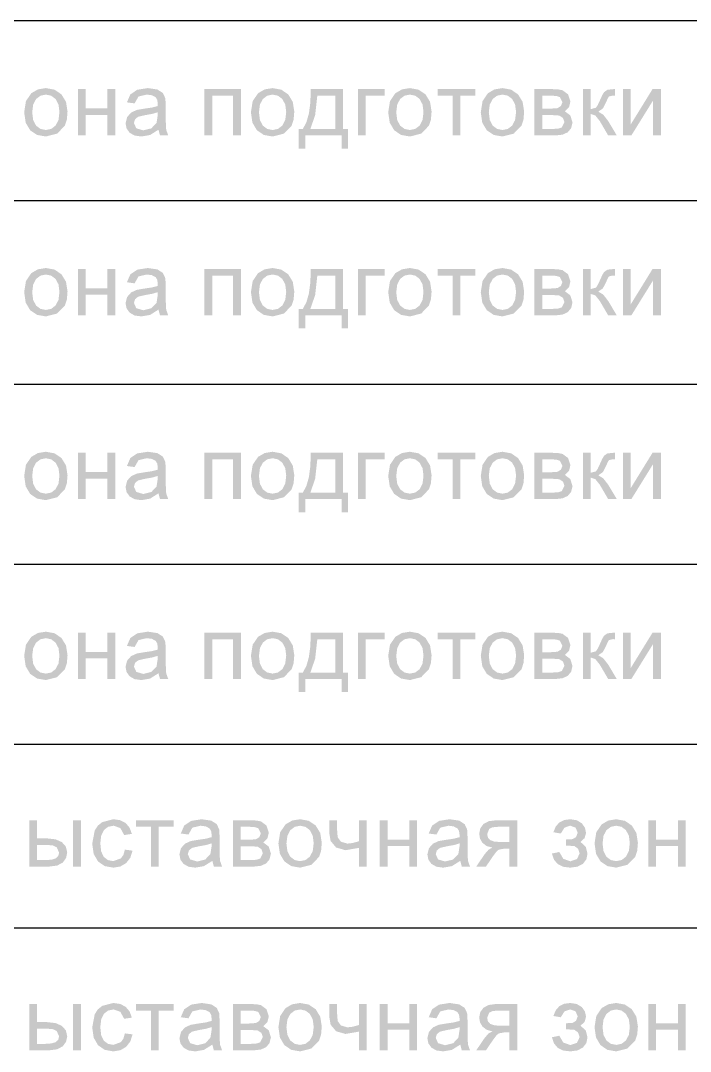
# Model space of a CAD drawing. Header units: millimetres. Extents: x 0 to 420, y 0 to 297.
# Drawn here: x 36.63 to 44.04, y 122.16 to 133.56 of the extents above; entities that cross this region are included whole.
import ezdxf

# ---------------------------------------------------------------- set-up
doc = ezdxf.new("R2010")
doc.units = ezdxf.units.MM
doc.layers.get('0').update_dxf_attribs({"linetype": 'CONTINUOUS'})

msp = doc.modelspace()

# ---------------------------------------------------------------- hatches: boundary and pattern name
at = {"true_color": 0x0000fb}
h = msp.add_hatch(color=0, dxfattribs=at)
h.paths.add_polyline_path([(36.668519, 132.547981), (36.688087, 132.67166), (36.747342, 132.758545), (36.820585, 132.800989), (36.908297, 132.815321), (37.004278, 132.797957), (37.080828, 132.745868), (37.131195, 132.66353), (37.148076, 132.555147), (37.140634, 132.466401), (37.11831, 132.399153), (37.032321, 132.31151), (36.908297, 132.280091), (36.811146, 132.297178), (36.734664, 132.348993), (36.685055, 132.432984)], flags=0)
h.paths.add_polyline_path([(36.757264, 132.547981), (36.768013, 132.461509), (36.800259, 132.400256), (36.848697, 132.363806), (36.908297, 132.351749), (36.967415, 132.363875), (37.015784, 132.400807), (37.04803, 132.46275), (37.058779, 132.550737), (37.04803, 132.633833), (37.015784, 132.694605), (36.967415, 132.731329), (36.908297, 132.743663), (36.848697, 132.731329), (36.800259, 132.694605), (36.768013, 132.633489)], flags=0)
for points in [[(37.262359, 132.803745), (37.349451, 132.803745), (37.349451, 132.590976), (37.58978, 132.590976), (37.58978, 132.803745), (37.676872, 132.803745), (37.676872, 132.291666), (37.58978, 132.291666), (37.58978, 132.518767), (37.349451, 132.518767), (37.349451, 132.291666), (37.262359, 132.291666)], [(38.661616, 132.803745), (39.065657, 132.803745), (39.065657, 132.291666), (38.979116, 132.291666), (38.979116, 132.732087), (38.748708, 132.732087), (38.748708, 132.291666), (38.661616, 132.291666)], [(40.358695, 132.803745), (40.653596, 132.803745), (40.653596, 132.732087), (40.445787, 132.732087), (40.445787, 132.291666), (40.358695, 132.291666)], [(41.241101, 132.803745), (41.657268, 132.803745), (41.657268, 132.732087), (41.492455, 132.732087), (41.492455, 132.291666), (41.406465, 132.291666), (41.406465, 132.732087), (41.241101, 132.732087)], [(42.847181, 132.803745), (42.934273, 132.803745), (42.934273, 132.582708), (42.992151, 132.598142), (43.012546, 132.629217), (43.041209, 132.691297), (43.063947, 132.741389), (43.08255, 132.771223), (43.11893, 132.797131), (43.186179, 132.803745), (43.203266, 132.803745), (43.203266, 132.732087), (43.179013, 132.732638), (43.135467, 132.722165), (43.122306, 132.701081), (43.104599, 132.659327), (43.068218, 132.589874), (43.017507, 132.554596), (43.073042, 132.521109), (43.12775, 132.450416), (43.222559, 132.291666), (43.127199, 132.291666), (43.034594, 132.450416), (42.984434, 132.513255), (42.934273, 132.528689), (42.934273, 132.291666), (42.847181, 132.291666)], [(43.289922, 132.803745), (43.377014, 132.803745), (43.377014, 132.413485), (43.617344, 132.803745), (43.71105, 132.803745), (43.71105, 132.291666), (43.62451, 132.291666), (43.62451, 132.679722), (43.383629, 132.291666), (43.289922, 132.291666)], [(37.262359, 130.814078), (37.349451, 130.814078), (37.349451, 130.601309), (37.58978, 130.601309), (37.58978, 130.814078), (37.676872, 130.814078), (37.676872, 130.301999), (37.58978, 130.301999), (37.58978, 130.5291), (37.349451, 130.5291), (37.349451, 130.301999), (37.262359, 130.301999)], [(38.661616, 130.814078), (39.065657, 130.814078), (39.065657, 130.301999), (38.979116, 130.301999), (38.979116, 130.74242), (38.748708, 130.74242), (38.748708, 130.301999), (38.661616, 130.301999)], [(40.358695, 130.814078), (40.653596, 130.814078), (40.653596, 130.74242), (40.445787, 130.74242), (40.445787, 130.301999), (40.358695, 130.301999)], [(41.241101, 130.814078), (41.657268, 130.814078), (41.657268, 130.74242), (41.492455, 130.74242), (41.492455, 130.301999), (41.406465, 130.301999), (41.406465, 130.74242), (41.241101, 130.74242)], [(42.847181, 130.814078), (42.934273, 130.814078), (42.934273, 130.593041), (42.992151, 130.608475), (43.012546, 130.63955), (43.041209, 130.701631), (43.063947, 130.751722), (43.08255, 130.781557), (43.11893, 130.807464), (43.186179, 130.814078), (43.203266, 130.814078), (43.203266, 130.74242), (43.179013, 130.742972), (43.135467, 130.732499), (43.122306, 130.711415), (43.104599, 130.66966), (43.068218, 130.600207), (43.017507, 130.564929), (43.073042, 130.531443), (43.12775, 130.460749), (43.222559, 130.301999), (43.127199, 130.301999), (43.034594, 130.460749), (42.984434, 130.523588), (42.934273, 130.539022), (42.934273, 130.301999), (42.847181, 130.301999)], [(43.289922, 130.814078), (43.377014, 130.814078), (43.377014, 130.423818), (43.617344, 130.814078), (43.71105, 130.814078), (43.71105, 130.301999), (43.62451, 130.301999), (43.62451, 130.690055), (43.383629, 130.301999), (43.289922, 130.301999)], [(37.262359, 128.782078), (37.349451, 128.782078), (37.349451, 128.569309), (37.58978, 128.569309), (37.58978, 128.782078), (37.676872, 128.782078), (37.676872, 128.269999), (37.58978, 128.269999), (37.58978, 128.4971), (37.349451, 128.4971), (37.349451, 128.269999), (37.262359, 128.269999)], [(38.661616, 128.782078), (39.065657, 128.782078), (39.065657, 128.269999), (38.979116, 128.269999), (38.979116, 128.71042), (38.748708, 128.71042), (38.748708, 128.269999), (38.661616, 128.269999)], [(40.358695, 128.782078), (40.653596, 128.782078), (40.653596, 128.71042), (40.445787, 128.71042), (40.445787, 128.269999), (40.358695, 128.269999)], [(41.241101, 128.782078), (41.657268, 128.782078), (41.657268, 128.71042), (41.492455, 128.71042), (41.492455, 128.269999), (41.406465, 128.269999), (41.406465, 128.71042), (41.241101, 128.71042)], [(42.847181, 128.782078), (42.934273, 128.782078), (42.934273, 128.561041), (42.992151, 128.576475), (43.012546, 128.60755), (43.041209, 128.669631), (43.063947, 128.719722), (43.08255, 128.749557), (43.11893, 128.775464), (43.186179, 128.782078), (43.203266, 128.782078), (43.203266, 128.71042), (43.179013, 128.710972), (43.135467, 128.700499), (43.122306, 128.679415), (43.104599, 128.63766), (43.068218, 128.568207), (43.017507, 128.532929), (43.073042, 128.499443), (43.12775, 128.428749), (43.222559, 128.269999), (43.127199, 128.269999), (43.034594, 128.428749), (42.984434, 128.491588), (42.934273, 128.507022), (42.934273, 128.269999), (42.847181, 128.269999)], [(43.289922, 128.782078), (43.377014, 128.782078), (43.377014, 128.391818), (43.617344, 128.782078), (43.71105, 128.782078), (43.71105, 128.269999), (43.62451, 128.269999), (43.62451, 128.658055), (43.383629, 128.269999), (43.289922, 128.269999)], [(37.262359, 126.792412), (37.349451, 126.792412), (37.349451, 126.579643), (37.58978, 126.579643), (37.58978, 126.792412), (37.676872, 126.792412), (37.676872, 126.280333), (37.58978, 126.280333), (37.58978, 126.507434), (37.349451, 126.507434), (37.349451, 126.280333), (37.262359, 126.280333)], [(38.661616, 126.792412), (39.065657, 126.792412), (39.065657, 126.280333), (38.979116, 126.280333), (38.979116, 126.720754), (38.748708, 126.720754), (38.748708, 126.280333), (38.661616, 126.280333)], [(40.358695, 126.792412), (40.653596, 126.792412), (40.653596, 126.720754), (40.445787, 126.720754), (40.445787, 126.280333), (40.358695, 126.280333)], [(41.241101, 126.792412), (41.657268, 126.792412), (41.657268, 126.720754), (41.492455, 126.720754), (41.492455, 126.280333), (41.406465, 126.280333), (41.406465, 126.720754), (41.241101, 126.720754)], [(42.847181, 126.792412), (42.934273, 126.792412), (42.934273, 126.571374), (42.992151, 126.586809), (43.012546, 126.617883), (43.041209, 126.679964), (43.063947, 126.730056), (43.08255, 126.75989), (43.11893, 126.785797), (43.186179, 126.792412), (43.203266, 126.792412), (43.203266, 126.720754), (43.179013, 126.721305), (43.135467, 126.710832), (43.122306, 126.689748), (43.104599, 126.647993), (43.068218, 126.57854), (43.017507, 126.543263), (43.073042, 126.509776), (43.12775, 126.439083), (43.222559, 126.280333), (43.127199, 126.280333), (43.034594, 126.439083), (42.984434, 126.501921), (42.934273, 126.517355), (42.934273, 126.280333), (42.847181, 126.280333)], [(43.289922, 126.792412), (43.377014, 126.792412), (43.377014, 126.402151), (43.617344, 126.792412), (43.71105, 126.792412), (43.71105, 126.280333), (43.62451, 126.280333), (43.62451, 126.668388), (43.383629, 126.280333), (43.289922, 126.280333)], [(37.782221, 124.393413), (37.867108, 124.382388), (37.842235, 124.303496), (37.79545, 124.244033), (37.731303, 124.206826), (37.654339, 124.194424), (37.559186, 124.211443), (37.485116, 124.262775), (37.437023, 124.346353), (37.421175, 124.46011), (37.448736, 124.605079), (37.483394, 124.659305), (37.532521, 124.698235), (37.654891, 124.729654), (37.730407, 124.718974), (37.791041, 124.68721), (37.834518, 124.636292), (37.859391, 124.567597), (37.774504, 124.554919), (37.732061, 124.632089), (37.658198, 124.658547), (37.598529, 124.646627), (37.551262, 124.611143), (37.520532, 124.55044), (37.510472, 124.462866), (37.520118, 124.373156), (37.549608, 124.312384), (37.595221, 124.277657), (37.653237, 124.266082), (37.738675, 124.29695), (37.766443, 124.336706)], [(37.905563, 124.718078), (38.32173, 124.718078), (38.32173, 124.646421), (38.156917, 124.646421), (38.156917, 124.206), (38.070928, 124.206), (38.070928, 124.646421), (37.905563, 124.646421)], [(40.041543, 124.718078), (40.128635, 124.718078), (40.128635, 124.621065), (40.1358, 124.530114), (40.171629, 124.481056), (40.243287, 124.46011), (40.299511, 124.466449), (40.370618, 124.486017), (40.370618, 124.718078), (40.45771, 124.718078), (40.45771, 124.206), (40.370618, 124.206), (40.370618, 124.412705), (40.221239, 124.387349), (40.118161, 124.417115), (40.057528, 124.489324), (40.041543, 124.584133)], [(40.600048, 124.718078), (40.68714, 124.718078), (40.68714, 124.505309), (40.92747, 124.505309), (40.92747, 124.718078), (41.014562, 124.718078), (41.014562, 124.206), (40.92747, 124.206), (40.92747, 124.4331), (40.68714, 124.4331), (40.68714, 124.206), (40.600048, 124.206)], [(42.659489, 124.43751), (42.659489, 124.505309), (42.734454, 124.509719), (42.771937, 124.53287), (42.790127, 124.581377), (42.766425, 124.637601), (42.706342, 124.658547), (42.643848, 124.636774), (42.603265, 124.572006), (42.521134, 124.585787), (42.547058, 124.648729), (42.586728, 124.693687), (42.640041, 124.720662), (42.706893, 124.729654), (42.779998, 124.718492), (42.835327, 124.685006), (42.870329, 124.635879), (42.88218, 124.57807), (42.866952, 124.52157), (42.821546, 124.4783), (42.879424, 124.425383), (42.898716, 124.349315), (42.886038, 124.286753), (42.848556, 124.237419), (42.788198, 124.205173), (42.707996, 124.194424), (42.629637, 124.204148), (42.569779, 124.233354), (42.528317, 124.282093), (42.505149, 124.350418), (42.586728, 124.367506), (42.631377, 124.291438), (42.709649, 124.264428), (42.78241, 124.289233), (42.811624, 124.352623), (42.793434, 124.404437), (42.754298, 124.432549), (42.679333, 124.438061)], [(43.570189, 124.718078), (43.657281, 124.718078), (43.657281, 124.505309), (43.897611, 124.505309), (43.897611, 124.718078), (43.984703, 124.718078), (43.984703, 124.206), (43.897611, 124.206), (43.897611, 124.4331), (43.657281, 124.4331), (43.657281, 124.206), (43.570189, 124.206)], [(37.782221, 122.361413), (37.867108, 122.350388), (37.842235, 122.271496), (37.79545, 122.212033), (37.731303, 122.174826), (37.654339, 122.162424), (37.559186, 122.179443), (37.485116, 122.230775), (37.437023, 122.314353), (37.421175, 122.42811), (37.448736, 122.573079), (37.483394, 122.627305), (37.532521, 122.666235), (37.654891, 122.697654), (37.730407, 122.686974), (37.791041, 122.65521), (37.834518, 122.604292), (37.859391, 122.535597), (37.774504, 122.522919), (37.732061, 122.600089), (37.658198, 122.626547), (37.598529, 122.614627), (37.551262, 122.579143), (37.520532, 122.51844), (37.510472, 122.430866), (37.520118, 122.341156), (37.549608, 122.280384), (37.595221, 122.245657), (37.653237, 122.234082), (37.738675, 122.26495), (37.766443, 122.304706)], [(37.905563, 122.686079), (38.32173, 122.686079), (38.32173, 122.614421), (38.156917, 122.614421), (38.156917, 122.174), (38.070928, 122.174), (38.070928, 122.614421), (37.905563, 122.614421)], [(40.041543, 122.686079), (40.128635, 122.686079), (40.128635, 122.589065), (40.1358, 122.498114), (40.171629, 122.449056), (40.243287, 122.42811), (40.299511, 122.434449), (40.370618, 122.454017), (40.370618, 122.686079), (40.45771, 122.686079), (40.45771, 122.174), (40.370618, 122.174), (40.370618, 122.380705), (40.221239, 122.355349), (40.118161, 122.385115), (40.057528, 122.457324), (40.041543, 122.552133)], [(40.600048, 122.686079), (40.68714, 122.686079), (40.68714, 122.473309), (40.92747, 122.473309), (40.92747, 122.686079), (41.014562, 122.686079), (41.014562, 122.174), (40.92747, 122.174), (40.92747, 122.4011), (40.68714, 122.4011), (40.68714, 122.174), (40.600048, 122.174)], [(42.659489, 122.40551), (42.659489, 122.473309), (42.734454, 122.477719), (42.771937, 122.50087), (42.790127, 122.549377), (42.766425, 122.605601), (42.706342, 122.626547), (42.643848, 122.604774), (42.603265, 122.540006), (42.521134, 122.553787), (42.547058, 122.616729), (42.586728, 122.661687), (42.640041, 122.688662), (42.706893, 122.697654), (42.779998, 122.686492), (42.835327, 122.653006), (42.870329, 122.603879), (42.88218, 122.54607), (42.866952, 122.48957), (42.821546, 122.4463), (42.879424, 122.393383), (42.898716, 122.317315), (42.886038, 122.254753), (42.848556, 122.205419), (42.788198, 122.173173), (42.707996, 122.162424), (42.629637, 122.172148), (42.569779, 122.201354), (42.528317, 122.250093), (42.505149, 122.318418), (42.586728, 122.335506), (42.631377, 122.259438), (42.709649, 122.232428), (42.78241, 122.257233), (42.811624, 122.320623), (42.793434, 122.372437), (42.754298, 122.400549), (42.679333, 122.406061)], [(43.570189, 122.686079), (43.657281, 122.686079), (43.657281, 122.473309), (43.897611, 122.473309), (43.897611, 122.686079), (43.984703, 122.686079), (43.984703, 122.174), (43.897611, 122.174), (43.897611, 122.4011), (43.657281, 122.4011), (43.657281, 122.174), (43.570189, 122.174)]]:
    msp.add_hatch(color=0, dxfattribs=at).paths.add_polyline_path(points, flags=0)
h = msp.add_hatch(color=0, dxfattribs=at)
h.paths.add_polyline_path([(38.153675, 132.355056), (38.06052, 132.296627), (37.964608, 132.280091), (37.889919, 132.290426), (37.835073, 132.321432), (37.801104, 132.368285), (37.789873, 132.426714), (37.806961, 132.495065), (37.851609, 132.545225), (37.914448, 132.573888), (37.991618, 132.587118), (38.082431, 132.600347), (38.145958, 132.616883), (38.146509, 132.639483), (38.140377, 132.684614), (38.122256, 132.714448), (38.080501, 132.73629), (38.023037, 132.743663), (37.932638, 132.722165), (37.889643, 132.646098), (37.804756, 132.657673), (37.84279, 132.745868), (37.919409, 132.797131), (38.035715, 132.815321), (38.1421, 132.799887), (38.202733, 132.76075), (38.229743, 132.702322), (38.234153, 132.621844), (38.234153, 132.506089), (38.235462, 132.407352), (38.239665, 132.352851), (38.261713, 132.291666), (38.170763, 132.291666)], flags=0)
h.paths.add_polyline_path([(38.145958, 132.548532), (38.086909, 132.530618), (38.004296, 132.516011), (37.928779, 132.498372), (37.894604, 132.47026), (37.882477, 132.428919), (37.908384, 132.371041), (37.985554, 132.34789), (38.074851, 132.369939), (38.132178, 132.430021), (38.145958, 132.517113)], flags=0)
h = msp.add_hatch(color=0, dxfattribs=at)
h.paths.add_polyline_path([(39.176279, 132.547981), (39.195847, 132.67166), (39.255103, 132.758545), (39.328345, 132.800989), (39.416058, 132.815321), (39.512038, 132.797957), (39.588588, 132.745868), (39.638955, 132.66353), (39.655836, 132.555147), (39.648395, 132.466401), (39.626071, 132.399153), (39.540081, 132.31151), (39.416058, 132.280091), (39.318906, 132.297178), (39.242425, 132.348993), (39.192815, 132.432984)], flags=0)
h.paths.add_polyline_path([(39.265025, 132.547981), (39.275773, 132.461509), (39.308019, 132.400256), (39.356457, 132.363806), (39.416058, 132.351749), (39.475175, 132.363875), (39.523544, 132.400807), (39.555791, 132.46275), (39.566539, 132.550737), (39.555791, 132.633833), (39.523544, 132.694605), (39.475175, 132.731329), (39.416058, 132.743663), (39.356457, 132.731329), (39.308019, 132.694605), (39.275773, 132.633489)], flags=0)
h = msp.add_hatch(color=0, dxfattribs=at)
h.paths.add_polyline_path([(39.837918, 132.803745), (40.195106, 132.803745), (40.195106, 132.363324), (40.250779, 132.363324), (40.250779, 132.146697), (40.179121, 132.146697), (40.179121, 132.291666), (39.776182, 132.291666), (39.776182, 132.146697), (39.704524, 132.146697), (39.704524, 132.363324), (39.750275, 132.363324), (39.789859, 132.437333), (39.817661, 132.535372), (39.833681, 132.657492)], flags=0)
h.paths.add_polyline_path([(39.910679, 132.732087), (39.886356, 132.515046), (39.833509, 132.363324), (40.108565, 132.363324), (40.108565, 132.732087)], flags=0)
h = msp.add_hatch(color=0, dxfattribs=at)
h.paths.add_polyline_path([(40.694665, 132.547981), (40.714233, 132.67166), (40.773489, 132.758545), (40.846732, 132.800989), (40.934444, 132.815321), (41.030424, 132.797957), (41.106974, 132.745868), (41.157341, 132.66353), (41.174222, 132.555147), (41.166781, 132.466401), (41.144457, 132.399153), (41.058467, 132.31151), (40.934444, 132.280091), (40.837292, 132.297178), (40.760811, 132.348993), (40.711202, 132.432984)], flags=0)
h.paths.add_polyline_path([(40.783411, 132.547981), (40.794159, 132.461509), (40.826406, 132.400256), (40.874844, 132.363806), (40.934444, 132.351749), (40.993562, 132.363875), (41.041931, 132.400807), (41.074177, 132.46275), (41.084926, 132.550737), (41.074177, 132.633833), (41.041931, 132.694605), (40.993562, 132.731329), (40.934444, 132.743663), (40.874844, 132.731329), (40.826406, 132.694605), (40.794159, 132.633489)], flags=0)
h = msp.add_hatch(color=0, dxfattribs=at)
h.paths.add_polyline_path([(41.718364, 132.547981), (41.737932, 132.67166), (41.797188, 132.758545), (41.870431, 132.800989), (41.958143, 132.815321), (42.054123, 132.797957), (42.130673, 132.745868), (42.181041, 132.66353), (42.197922, 132.555147), (42.19048, 132.466401), (42.168156, 132.399153), (42.082166, 132.31151), (41.958143, 132.280091), (41.860991, 132.297178), (41.78451, 132.348993), (41.734901, 132.432984)], flags=0)
h.paths.add_polyline_path([(41.80711, 132.547981), (41.817859, 132.461509), (41.850105, 132.400256), (41.898543, 132.363806), (41.958143, 132.351749), (42.017261, 132.363875), (42.06563, 132.400807), (42.097876, 132.46275), (42.108625, 132.550737), (42.097876, 132.633833), (42.06563, 132.694605), (42.017261, 132.731329), (41.958143, 132.743663), (41.898543, 132.731329), (41.850105, 132.694605), (41.817859, 132.633489)], flags=0)
h = msp.add_hatch(color=0, dxfattribs=at)
h.paths.add_polyline_path([(42.312204, 132.803745), (42.512296, 132.803745), (42.576443, 132.800576), (42.621987, 132.791618), (42.683723, 132.746419), (42.709631, 132.668146), (42.694197, 132.603654), (42.648997, 132.558454), (42.708528, 132.513255), (42.732782, 132.434982), (42.717141, 132.371455), (42.680416, 132.326944), (42.622539, 132.300417), (42.543164, 132.291666), (42.312204, 132.291666)], flags=0)
h.paths.add_polyline_path([(42.399296, 132.58822), (42.491901, 132.58822), (42.567417, 132.593732), (42.6049, 132.617434), (42.621436, 132.659878), (42.592773, 132.716102), (42.553843, 132.728022), (42.494657, 132.732087), (42.399296, 132.732087)], flags=0)
h.paths.add_polyline_path([(42.399296, 132.363324), (42.513398, 132.363324), (42.575479, 132.367527), (42.614822, 132.380412), (42.643485, 132.439392), (42.6275, 132.484591), (42.586158, 132.511601), (42.504027, 132.517113), (42.399296, 132.517113)], flags=0)
h = msp.add_hatch(color=0, dxfattribs=at)
h.paths.add_polyline_path([(36.668519, 130.558315), (36.688087, 130.681994), (36.747342, 130.768879), (36.820585, 130.811322), (36.908297, 130.825654), (37.004278, 130.808291), (37.080828, 130.756201), (37.131195, 130.673863), (37.148076, 130.56548), (37.140634, 130.476735), (37.11831, 130.409486), (37.032321, 130.321843), (36.908297, 130.290424), (36.811146, 130.307512), (36.734664, 130.359326), (36.685055, 130.443317)], flags=0)
h.paths.add_polyline_path([(36.757264, 130.558315), (36.768013, 130.471843), (36.800259, 130.410589), (36.848697, 130.37414), (36.908297, 130.362082), (36.967415, 130.374209), (37.015784, 130.41114), (37.04803, 130.473083), (37.058779, 130.561071), (37.04803, 130.644166), (37.015784, 130.704938), (36.967415, 130.741663), (36.908297, 130.753996), (36.848697, 130.741663), (36.800259, 130.704938), (36.768013, 130.643822)], flags=0)
h = msp.add_hatch(color=0, dxfattribs=at)
h.paths.add_polyline_path([(38.153675, 130.365389), (38.06052, 130.30696), (37.964608, 130.290424), (37.889919, 130.300759), (37.835073, 130.331765), (37.801104, 130.378618), (37.789873, 130.437047), (37.806961, 130.505398), (37.851609, 130.555559), (37.914448, 130.584222), (37.991618, 130.597451), (38.082431, 130.61068), (38.145958, 130.627216), (38.146509, 130.649816), (38.140377, 130.694947), (38.122256, 130.724782), (38.080501, 130.746624), (38.023037, 130.753996), (37.932638, 130.732499), (37.889643, 130.656431), (37.804756, 130.668006), (37.84279, 130.756201), (37.919409, 130.807464), (38.035715, 130.825654), (38.1421, 130.81022), (38.202733, 130.771084), (38.229743, 130.712655), (38.234153, 130.632177), (38.234153, 130.516422), (38.235462, 130.417686), (38.239665, 130.363184), (38.261713, 130.301999), (38.170763, 130.301999)], flags=0)
h.paths.add_polyline_path([(38.145958, 130.558866), (38.086909, 130.540951), (38.004296, 130.526344), (37.928779, 130.508705), (37.894604, 130.480593), (37.882477, 130.439252), (37.908384, 130.381374), (37.985554, 130.358223), (38.074851, 130.380272), (38.132178, 130.440355), (38.145958, 130.527447)], flags=0)
h = msp.add_hatch(color=0, dxfattribs=at)
h.paths.add_polyline_path([(39.176279, 130.558315), (39.195847, 130.681994), (39.255103, 130.768879), (39.328345, 130.811322), (39.416058, 130.825654), (39.512038, 130.808291), (39.588588, 130.756201), (39.638955, 130.673863), (39.655836, 130.56548), (39.648395, 130.476735), (39.626071, 130.409486), (39.540081, 130.321843), (39.416058, 130.290424), (39.318906, 130.307512), (39.242425, 130.359326), (39.192815, 130.443317)], flags=0)
h.paths.add_polyline_path([(39.265025, 130.558315), (39.275773, 130.471843), (39.308019, 130.410589), (39.356457, 130.37414), (39.416058, 130.362082), (39.475175, 130.374209), (39.523544, 130.41114), (39.555791, 130.473083), (39.566539, 130.561071), (39.555791, 130.644166), (39.523544, 130.704938), (39.475175, 130.741663), (39.416058, 130.753996), (39.356457, 130.741663), (39.308019, 130.704938), (39.275773, 130.643822)], flags=0)
h = msp.add_hatch(color=0, dxfattribs=at)
h.paths.add_polyline_path([(39.837918, 130.814078), (40.195106, 130.814078), (40.195106, 130.373657), (40.250779, 130.373657), (40.250779, 130.15703), (40.179121, 130.15703), (40.179121, 130.301999), (39.776182, 130.301999), (39.776182, 130.15703), (39.704524, 130.15703), (39.704524, 130.373657), (39.750275, 130.373657), (39.789859, 130.447667), (39.817661, 130.545706), (39.833681, 130.667826)], flags=0)
h.paths.add_polyline_path([(39.910679, 130.74242), (39.886356, 130.525379), (39.833509, 130.373657), (40.108565, 130.373657), (40.108565, 130.74242)], flags=0)
h = msp.add_hatch(color=0, dxfattribs=at)
h.paths.add_polyline_path([(40.694665, 130.558315), (40.714233, 130.681994), (40.773489, 130.768879), (40.846732, 130.811322), (40.934444, 130.825654), (41.030424, 130.808291), (41.106974, 130.756201), (41.157341, 130.673863), (41.174222, 130.56548), (41.166781, 130.476735), (41.144457, 130.409486), (41.058467, 130.321843), (40.934444, 130.290424), (40.837292, 130.307512), (40.760811, 130.359326), (40.711202, 130.443317)], flags=0)
h.paths.add_polyline_path([(40.783411, 130.558315), (40.794159, 130.471843), (40.826406, 130.410589), (40.874844, 130.37414), (40.934444, 130.362082), (40.993562, 130.374209), (41.041931, 130.41114), (41.074177, 130.473083), (41.084926, 130.561071), (41.074177, 130.644166), (41.041931, 130.704938), (40.993562, 130.741663), (40.934444, 130.753996), (40.874844, 130.741663), (40.826406, 130.704938), (40.794159, 130.643822)], flags=0)
h = msp.add_hatch(color=0, dxfattribs=at)
h.paths.add_polyline_path([(41.718364, 130.558315), (41.737932, 130.681994), (41.797188, 130.768879), (41.870431, 130.811322), (41.958143, 130.825654), (42.054123, 130.808291), (42.130673, 130.756201), (42.181041, 130.673863), (42.197922, 130.56548), (42.19048, 130.476735), (42.168156, 130.409486), (42.082166, 130.321843), (41.958143, 130.290424), (41.860991, 130.307512), (41.78451, 130.359326), (41.734901, 130.443317)], flags=0)
h.paths.add_polyline_path([(41.80711, 130.558315), (41.817859, 130.471843), (41.850105, 130.410589), (41.898543, 130.37414), (41.958143, 130.362082), (42.017261, 130.374209), (42.06563, 130.41114), (42.097876, 130.473083), (42.108625, 130.561071), (42.097876, 130.644166), (42.06563, 130.704938), (42.017261, 130.741663), (41.958143, 130.753996), (41.898543, 130.741663), (41.850105, 130.704938), (41.817859, 130.643822)], flags=0)
h = msp.add_hatch(color=0, dxfattribs=at)
h.paths.add_polyline_path([(42.312204, 130.814078), (42.512296, 130.814078), (42.576443, 130.810909), (42.621987, 130.801952), (42.683723, 130.756752), (42.709631, 130.67848), (42.694197, 130.613987), (42.648997, 130.568788), (42.708528, 130.523588), (42.732782, 130.445315), (42.717141, 130.381788), (42.680416, 130.337277), (42.622539, 130.31075), (42.543164, 130.301999), (42.312204, 130.301999)], flags=0)
h.paths.add_polyline_path([(42.399296, 130.598553), (42.491901, 130.598553), (42.567417, 130.604065), (42.6049, 130.627768), (42.621436, 130.670211), (42.592773, 130.726435), (42.553843, 130.738355), (42.494657, 130.74242), (42.399296, 130.74242)], flags=0)
h.paths.add_polyline_path([(42.399296, 130.373657), (42.513398, 130.373657), (42.575479, 130.37786), (42.614822, 130.390745), (42.643485, 130.449725), (42.6275, 130.494925), (42.586158, 130.521934), (42.504027, 130.527447), (42.399296, 130.527447)], flags=0)
h = msp.add_hatch(color=0, dxfattribs=at)
h.paths.add_polyline_path([(36.668519, 128.526315), (36.688087, 128.649994), (36.747342, 128.736879), (36.820585, 128.779322), (36.908297, 128.793654), (37.004278, 128.776291), (37.080828, 128.724201), (37.131195, 128.641863), (37.148076, 128.53348), (37.140634, 128.444735), (37.11831, 128.377486), (37.032321, 128.289843), (36.908297, 128.258424), (36.811146, 128.275512), (36.734664, 128.327326), (36.685055, 128.411317)], flags=0)
h.paths.add_polyline_path([(36.757264, 128.526315), (36.768013, 128.439843), (36.800259, 128.378589), (36.848697, 128.34214), (36.908297, 128.330082), (36.967415, 128.342209), (37.015784, 128.37914), (37.04803, 128.441083), (37.058779, 128.529071), (37.04803, 128.612166), (37.015784, 128.672938), (36.967415, 128.709663), (36.908297, 128.721996), (36.848697, 128.709663), (36.800259, 128.672938), (36.768013, 128.611822)], flags=0)
h = msp.add_hatch(color=0, dxfattribs=at)
h.paths.add_polyline_path([(38.153675, 128.333389), (38.06052, 128.27496), (37.964608, 128.258424), (37.889919, 128.268759), (37.835073, 128.299765), (37.801104, 128.346618), (37.789873, 128.405047), (37.806961, 128.473398), (37.851609, 128.523559), (37.914448, 128.552222), (37.991618, 128.565451), (38.082431, 128.57868), (38.145958, 128.595217), (38.146509, 128.617816), (38.140377, 128.662947), (38.122256, 128.692782), (38.080501, 128.714624), (38.023037, 128.721996), (37.932638, 128.700499), (37.889643, 128.624431), (37.804756, 128.636006), (37.84279, 128.724201), (37.919409, 128.775464), (38.035715, 128.793654), (38.1421, 128.77822), (38.202733, 128.739084), (38.229743, 128.680655), (38.234153, 128.600177), (38.234153, 128.484422), (38.235462, 128.385686), (38.239665, 128.331184), (38.261713, 128.269999), (38.170763, 128.269999)], flags=0)
h.paths.add_polyline_path([(38.145958, 128.526866), (38.086909, 128.508951), (38.004296, 128.494344), (37.928779, 128.476705), (37.894604, 128.448593), (37.882477, 128.407252), (37.908384, 128.349374), (37.985554, 128.326223), (38.074851, 128.348272), (38.132178, 128.408355), (38.145958, 128.495447)], flags=0)
h = msp.add_hatch(color=0, dxfattribs=at)
h.paths.add_polyline_path([(39.176279, 128.526315), (39.195847, 128.649994), (39.255103, 128.736879), (39.328345, 128.779322), (39.416058, 128.793654), (39.512038, 128.776291), (39.588588, 128.724201), (39.638955, 128.641863), (39.655836, 128.53348), (39.648395, 128.444735), (39.626071, 128.377486), (39.540081, 128.289843), (39.416058, 128.258424), (39.318906, 128.275512), (39.242425, 128.327326), (39.192815, 128.411317)], flags=0)
h.paths.add_polyline_path([(39.265025, 128.526315), (39.275773, 128.439843), (39.308019, 128.378589), (39.356457, 128.34214), (39.416058, 128.330082), (39.475175, 128.342209), (39.523544, 128.37914), (39.555791, 128.441083), (39.566539, 128.529071), (39.555791, 128.612166), (39.523544, 128.672938), (39.475175, 128.709663), (39.416058, 128.721996), (39.356457, 128.709663), (39.308019, 128.672938), (39.275773, 128.611822)], flags=0)
h = msp.add_hatch(color=0, dxfattribs=at)
h.paths.add_polyline_path([(39.837918, 128.782078), (40.195106, 128.782078), (40.195106, 128.341657), (40.250779, 128.341657), (40.250779, 128.12503), (40.179121, 128.12503), (40.179121, 128.269999), (39.776182, 128.269999), (39.776182, 128.12503), (39.704524, 128.12503), (39.704524, 128.341657), (39.750275, 128.341657), (39.789859, 128.415667), (39.817661, 128.513706), (39.833681, 128.635826)], flags=0)
h.paths.add_polyline_path([(39.910679, 128.71042), (39.886356, 128.493379), (39.833509, 128.341657), (40.108565, 128.341657), (40.108565, 128.71042)], flags=0)
h = msp.add_hatch(color=0, dxfattribs=at)
h.paths.add_polyline_path([(40.694665, 128.526315), (40.714233, 128.649994), (40.773489, 128.736879), (40.846732, 128.779322), (40.934444, 128.793654), (41.030424, 128.776291), (41.106974, 128.724201), (41.157341, 128.641863), (41.174222, 128.53348), (41.166781, 128.444735), (41.144457, 128.377486), (41.058467, 128.289843), (40.934444, 128.258424), (40.837292, 128.275512), (40.760811, 128.327326), (40.711202, 128.411317)], flags=0)
h.paths.add_polyline_path([(40.783411, 128.526315), (40.794159, 128.439843), (40.826406, 128.378589), (40.874844, 128.34214), (40.934444, 128.330082), (40.993562, 128.342209), (41.041931, 128.37914), (41.074177, 128.441083), (41.084926, 128.529071), (41.074177, 128.612166), (41.041931, 128.672938), (40.993562, 128.709663), (40.934444, 128.721996), (40.874844, 128.709663), (40.826406, 128.672938), (40.794159, 128.611822)], flags=0)
h = msp.add_hatch(color=0, dxfattribs=at)
h.paths.add_polyline_path([(41.718364, 128.526315), (41.737932, 128.649994), (41.797188, 128.736879), (41.870431, 128.779322), (41.958143, 128.793654), (42.054123, 128.776291), (42.130673, 128.724201), (42.181041, 128.641863), (42.197922, 128.53348), (42.19048, 128.444735), (42.168156, 128.377486), (42.082166, 128.289843), (41.958143, 128.258424), (41.860991, 128.275512), (41.78451, 128.327326), (41.734901, 128.411317)], flags=0)
h.paths.add_polyline_path([(41.80711, 128.526315), (41.817859, 128.439843), (41.850105, 128.378589), (41.898543, 128.34214), (41.958143, 128.330082), (42.017261, 128.342209), (42.06563, 128.37914), (42.097876, 128.441083), (42.108625, 128.529071), (42.097876, 128.612166), (42.06563, 128.672938), (42.017261, 128.709663), (41.958143, 128.721996), (41.898543, 128.709663), (41.850105, 128.672938), (41.817859, 128.611822)], flags=0)
h = msp.add_hatch(color=0, dxfattribs=at)
h.paths.add_polyline_path([(42.312204, 128.782078), (42.512296, 128.782078), (42.576443, 128.778909), (42.621987, 128.769952), (42.683723, 128.724752), (42.709631, 128.64648), (42.694197, 128.581987), (42.648997, 128.536788), (42.708528, 128.491588), (42.732782, 128.413315), (42.717141, 128.349788), (42.680416, 128.305277), (42.622539, 128.27875), (42.543164, 128.269999), (42.312204, 128.269999)], flags=0)
h.paths.add_polyline_path([(42.399296, 128.566553), (42.491901, 128.566553), (42.567417, 128.572065), (42.6049, 128.595768), (42.621436, 128.638211), (42.592773, 128.694435), (42.553843, 128.706355), (42.494657, 128.71042), (42.399296, 128.71042)], flags=0)
h.paths.add_polyline_path([(42.399296, 128.341657), (42.513398, 128.341657), (42.575479, 128.34586), (42.614822, 128.358745), (42.643485, 128.417725), (42.6275, 128.462925), (42.586158, 128.489934), (42.504027, 128.495447), (42.399296, 128.495447)], flags=0)
h = msp.add_hatch(color=0, dxfattribs=at)
h.paths.add_polyline_path([(36.668519, 126.536648), (36.688087, 126.660327), (36.747342, 126.747212), (36.820585, 126.789656), (36.908297, 126.803987), (37.004278, 126.786624), (37.080828, 126.734534), (37.131195, 126.652196), (37.148076, 126.543814), (37.140634, 126.455068), (37.11831, 126.38782), (37.032321, 126.300177), (36.908297, 126.268757), (36.811146, 126.285845), (36.734664, 126.337659), (36.685055, 126.421651)], flags=0)
h.paths.add_polyline_path([(36.757264, 126.536648), (36.768013, 126.450176), (36.800259, 126.388922), (36.848697, 126.352473), (36.908297, 126.340415), (36.967415, 126.352542), (37.015784, 126.389473), (37.04803, 126.451416), (37.058779, 126.539404), (37.04803, 126.6225), (37.015784, 126.683271), (36.967415, 126.719996), (36.908297, 126.732329), (36.848697, 126.719996), (36.800259, 126.683271), (36.768013, 126.622155)], flags=0)
h = msp.add_hatch(color=0, dxfattribs=at)
h.paths.add_polyline_path([(38.153675, 126.343723), (38.06052, 126.285294), (37.964608, 126.268757), (37.889919, 126.279093), (37.835073, 126.310098), (37.801104, 126.356952), (37.789873, 126.415381), (37.806961, 126.483731), (37.851609, 126.533892), (37.914448, 126.562555), (37.991618, 126.575784), (38.082431, 126.589013), (38.145958, 126.60555), (38.146509, 126.62815), (38.140377, 126.67328), (38.122256, 126.703115), (38.080501, 126.724957), (38.023037, 126.732329), (37.932638, 126.710832), (37.889643, 126.634764), (37.804756, 126.64634), (37.84279, 126.734534), (37.919409, 126.785797), (38.035715, 126.803987), (38.1421, 126.788553), (38.202733, 126.749417), (38.229743, 126.690988), (38.234153, 126.610511), (38.234153, 126.494756), (38.235462, 126.396019), (38.239665, 126.341518), (38.261713, 126.280333), (38.170763, 126.280333)], flags=0)
h.paths.add_polyline_path([(38.145958, 126.537199), (38.086909, 126.519285), (38.004296, 126.504677), (37.928779, 126.487039), (37.894604, 126.458927), (37.882477, 126.417585), (37.908384, 126.359708), (37.985554, 126.336557), (38.074851, 126.358605), (38.132178, 126.418688), (38.145958, 126.50578)], flags=0)
h = msp.add_hatch(color=0, dxfattribs=at)
h.paths.add_polyline_path([(39.176279, 126.536648), (39.195847, 126.660327), (39.255103, 126.747212), (39.328345, 126.789656), (39.416058, 126.803987), (39.512038, 126.786624), (39.588588, 126.734534), (39.638955, 126.652196), (39.655836, 126.543814), (39.648395, 126.455068), (39.626071, 126.38782), (39.540081, 126.300177), (39.416058, 126.268757), (39.318906, 126.285845), (39.242425, 126.337659), (39.192815, 126.421651)], flags=0)
h.paths.add_polyline_path([(39.265025, 126.536648), (39.275773, 126.450176), (39.308019, 126.388922), (39.356457, 126.352473), (39.416058, 126.340415), (39.475175, 126.352542), (39.523544, 126.389473), (39.555791, 126.451416), (39.566539, 126.539404), (39.555791, 126.6225), (39.523544, 126.683271), (39.475175, 126.719996), (39.416058, 126.732329), (39.356457, 126.719996), (39.308019, 126.683271), (39.275773, 126.622155)], flags=0)
h = msp.add_hatch(color=0, dxfattribs=at)
h.paths.add_polyline_path([(39.837918, 126.792412), (40.195106, 126.792412), (40.195106, 126.351991), (40.250779, 126.351991), (40.250779, 126.135363), (40.179121, 126.135363), (40.179121, 126.280333), (39.776182, 126.280333), (39.776182, 126.135363), (39.704524, 126.135363), (39.704524, 126.351991), (39.750275, 126.351991), (39.789859, 126.426), (39.817661, 126.524039), (39.833681, 126.646159)], flags=0)
h.paths.add_polyline_path([(39.910679, 126.720754), (39.886356, 126.503713), (39.833509, 126.351991), (40.108565, 126.351991), (40.108565, 126.720754)], flags=0)
h = msp.add_hatch(color=0, dxfattribs=at)
h.paths.add_polyline_path([(40.694665, 126.536648), (40.714233, 126.660327), (40.773489, 126.747212), (40.846732, 126.789656), (40.934444, 126.803987), (41.030424, 126.786624), (41.106974, 126.734534), (41.157341, 126.652196), (41.174222, 126.543814), (41.166781, 126.455068), (41.144457, 126.38782), (41.058467, 126.300177), (40.934444, 126.268757), (40.837292, 126.285845), (40.760811, 126.337659), (40.711202, 126.421651)], flags=0)
h.paths.add_polyline_path([(40.783411, 126.536648), (40.794159, 126.450176), (40.826406, 126.388922), (40.874844, 126.352473), (40.934444, 126.340415), (40.993562, 126.352542), (41.041931, 126.389473), (41.074177, 126.451416), (41.084926, 126.539404), (41.074177, 126.6225), (41.041931, 126.683271), (40.993562, 126.719996), (40.934444, 126.732329), (40.874844, 126.719996), (40.826406, 126.683271), (40.794159, 126.622155)], flags=0)
h = msp.add_hatch(color=0, dxfattribs=at)
h.paths.add_polyline_path([(41.718364, 126.536648), (41.737932, 126.660327), (41.797188, 126.747212), (41.870431, 126.789656), (41.958143, 126.803987), (42.054123, 126.786624), (42.130673, 126.734534), (42.181041, 126.652196), (42.197922, 126.543814), (42.19048, 126.455068), (42.168156, 126.38782), (42.082166, 126.300177), (41.958143, 126.268757), (41.860991, 126.285845), (41.78451, 126.337659), (41.734901, 126.421651)], flags=0)
h.paths.add_polyline_path([(41.80711, 126.536648), (41.817859, 126.450176), (41.850105, 126.388922), (41.898543, 126.352473), (41.958143, 126.340415), (42.017261, 126.352542), (42.06563, 126.389473), (42.097876, 126.451416), (42.108625, 126.539404), (42.097876, 126.6225), (42.06563, 126.683271), (42.017261, 126.719996), (41.958143, 126.732329), (41.898543, 126.719996), (41.850105, 126.683271), (41.817859, 126.622155)], flags=0)
h = msp.add_hatch(color=0, dxfattribs=at)
h.paths.add_polyline_path([(42.312204, 126.792412), (42.512296, 126.792412), (42.576443, 126.789242), (42.621987, 126.780285), (42.683723, 126.735085), (42.709631, 126.656813), (42.694197, 126.592321), (42.648997, 126.547121), (42.708528, 126.501921), (42.732782, 126.423649), (42.717141, 126.360121), (42.680416, 126.315611), (42.622539, 126.289083), (42.543164, 126.280333), (42.312204, 126.280333)], flags=0)
h.paths.add_polyline_path([(42.399296, 126.576887), (42.491901, 126.576887), (42.567417, 126.582399), (42.6049, 126.606101), (42.621436, 126.648545), (42.592773, 126.704769), (42.553843, 126.716689), (42.494657, 126.720754), (42.399296, 126.720754)], flags=0)
h.paths.add_polyline_path([(42.399296, 126.351991), (42.513398, 126.351991), (42.575479, 126.356194), (42.614822, 126.369078), (42.643485, 126.428059), (42.6275, 126.473258), (42.586158, 126.500268), (42.504027, 126.50578), (42.399296, 126.50578)], flags=0)
h = msp.add_hatch(color=0, dxfattribs=at)
h.paths.add_polyline_path([(37.209582, 124.718078), (37.296122, 124.718078), (37.296122, 124.206), (37.209582, 124.206)], flags=0)
h.paths.add_polyline_path([(36.723961, 124.718078), (36.810502, 124.718078), (36.810502, 124.517987), (36.920745, 124.517987), (37.015829, 124.507376), (37.086109, 124.476095), (37.129793, 124.426623), (37.144538, 124.361442), (37.132274, 124.301566), (37.096031, 124.251199), (37.032779, 124.217231), (36.940589, 124.206), (36.723961, 124.206)], flags=0)
h.paths.add_polyline_path([(36.810502, 124.277657), (36.902003, 124.277657), (36.972283, 124.282618), (37.019412, 124.297501), (37.045733, 124.323408), (37.05469, 124.360891), (37.028232, 124.419871), (36.986408, 124.439715), (36.913579, 124.446329), (36.810502, 124.446329)], flags=0)
h = msp.add_hatch(color=0, dxfattribs=at)
h.paths.add_polyline_path([(38.749385, 124.269389), (38.656229, 124.21096), (38.560318, 124.194424), (38.485628, 124.204759), (38.430782, 124.235765), (38.396814, 124.282618), (38.385583, 124.341047), (38.40267, 124.409398), (38.447319, 124.459559), (38.510157, 124.488222), (38.587328, 124.501451), (38.67814, 124.51468), (38.741668, 124.531217), (38.742219, 124.553816), (38.736087, 124.598947), (38.717966, 124.628782), (38.676211, 124.650624), (38.618747, 124.657996), (38.528348, 124.636499), (38.485353, 124.560431), (38.400466, 124.572006), (38.438499, 124.660201), (38.515118, 124.711464), (38.631425, 124.729654), (38.737809, 124.71422), (38.798443, 124.675084), (38.825453, 124.616655), (38.829862, 124.536177), (38.829862, 124.420422), (38.831171, 124.321686), (38.835374, 124.267184), (38.857423, 124.206), (38.766473, 124.206)], flags=0)
h.paths.add_polyline_path([(38.741668, 124.462866), (38.682619, 124.444951), (38.600005, 124.430344), (38.524489, 124.412705), (38.490314, 124.384593), (38.478187, 124.343252), (38.504094, 124.285375), (38.581264, 124.262223), (38.670561, 124.284272), (38.727887, 124.344355), (38.741668, 124.431447)], flags=0)
h = msp.add_hatch(color=0, dxfattribs=at)
h.paths.add_polyline_path([(38.976667, 124.718078), (39.176758, 124.718078), (39.240906, 124.714909), (39.28645, 124.705952), (39.348186, 124.660752), (39.374093, 124.58248), (39.358659, 124.517987), (39.313459, 124.472788), (39.37299, 124.427588), (39.397244, 124.349315), (39.381603, 124.285788), (39.344879, 124.241277), (39.287001, 124.21475), (39.207626, 124.206), (38.976667, 124.206)], flags=0)
h.paths.add_polyline_path([(39.063759, 124.502553), (39.156363, 124.502553), (39.231879, 124.508065), (39.269362, 124.531768), (39.285898, 124.574211), (39.257235, 124.630435), (39.218306, 124.642355), (39.159119, 124.646421), (39.063759, 124.646421)], flags=0)
h.paths.add_polyline_path([(39.063759, 124.277657), (39.17786, 124.277657), (39.239941, 124.281861), (39.279284, 124.294745), (39.307947, 124.353725), (39.291962, 124.398925), (39.250621, 124.425934), (39.16849, 124.431447), (39.063759, 124.431447)], flags=0)
h = msp.add_hatch(color=0, dxfattribs=at)
h.paths.add_polyline_path([(39.480224, 124.462315), (39.499792, 124.585994), (39.559048, 124.672879), (39.632291, 124.715322), (39.720003, 124.729654), (39.815983, 124.712291), (39.892533, 124.660201), (39.942901, 124.577863), (39.959781, 124.46948), (39.95234, 124.380735), (39.930016, 124.313486), (39.844026, 124.225843), (39.720003, 124.194424), (39.622851, 124.211512), (39.54637, 124.263326), (39.496761, 124.347317)], flags=0)
h.paths.add_polyline_path([(39.56897, 124.462315), (39.579719, 124.375843), (39.611965, 124.314589), (39.660403, 124.27814), (39.720003, 124.266082), (39.779121, 124.278209), (39.82749, 124.31514), (39.859736, 124.377083), (39.870485, 124.465071), (39.859736, 124.548166), (39.82749, 124.608938), (39.779121, 124.645663), (39.720003, 124.657996), (39.660403, 124.645663), (39.611965, 124.608938), (39.579719, 124.547822)], flags=0)
h = msp.add_hatch(color=0, dxfattribs=at)
h.paths.add_polyline_path([(41.491364, 124.269389), (41.398209, 124.21096), (41.302297, 124.194424), (41.227608, 124.204759), (41.172762, 124.235765), (41.138793, 124.282618), (41.127562, 124.341047), (41.14465, 124.409398), (41.189298, 124.459559), (41.252137, 124.488222), (41.329307, 124.501451), (41.42012, 124.51468), (41.483647, 124.531217), (41.484198, 124.553816), (41.478066, 124.598947), (41.459945, 124.628782), (41.41819, 124.650624), (41.360726, 124.657996), (41.270327, 124.636499), (41.227332, 124.560431), (41.142445, 124.572006), (41.180479, 124.660201), (41.257098, 124.711464), (41.373404, 124.729654), (41.479789, 124.71422), (41.540422, 124.675084), (41.567432, 124.616655), (41.571842, 124.536177), (41.571842, 124.420422), (41.573151, 124.321686), (41.577354, 124.267184), (41.599402, 124.206), (41.508452, 124.206)], flags=0)
h.paths.add_polyline_path([(41.483647, 124.462866), (41.424598, 124.444951), (41.341985, 124.430344), (41.266468, 124.412705), (41.232293, 124.384593), (41.220166, 124.343252), (41.246073, 124.285375), (41.323244, 124.262223), (41.41254, 124.284272), (41.469867, 124.344355), (41.483647, 124.431447)], flags=0)
h = msp.add_hatch(color=0, dxfattribs=at)
h.paths.add_polyline_path([(42.121584, 124.718078), (42.121584, 124.206), (42.035044, 124.206), (42.035044, 124.405539), (41.984883, 124.405539), (41.916532, 124.393413), (41.889178, 124.368677), (41.851489, 124.317896), (41.775421, 124.206), (41.667934, 124.206), (41.761641, 124.343803), (41.80436, 124.393275), (41.847079, 124.415461), (41.782243, 124.43372), (41.736836, 124.468929), (41.709827, 124.515507), (41.701007, 124.568699), (41.712652, 124.628919), (41.747861, 124.676737), (41.805187, 124.707743), (41.884011, 124.718078)], flags=0)
h.paths.add_polyline_path([(42.035044, 124.646421), (41.911571, 124.646421), (41.847562, 124.640288), (41.81125, 124.622167), (41.789202, 124.565943), (41.79747, 124.526118), (41.822275, 124.498695), (41.867888, 124.482572), (41.939132, 124.477197), (42.035044, 124.477197)], flags=0)
h = msp.add_hatch(color=0, dxfattribs=at)
h.paths.add_polyline_path([(42.976349, 124.462315), (42.995917, 124.585994), (43.055173, 124.672879), (43.128415, 124.715322), (43.216128, 124.729654), (43.312108, 124.712291), (43.388658, 124.660201), (43.439025, 124.577863), (43.455906, 124.46948), (43.448465, 124.380735), (43.426141, 124.313486), (43.340151, 124.225843), (43.216128, 124.194424), (43.118976, 124.211512), (43.042495, 124.263326), (42.992885, 124.347317)], flags=0)
h.paths.add_polyline_path([(43.065095, 124.462315), (43.075843, 124.375843), (43.108089, 124.314589), (43.156527, 124.27814), (43.216128, 124.266082), (43.275245, 124.278209), (43.323615, 124.31514), (43.355861, 124.377083), (43.366609, 124.465071), (43.355861, 124.548166), (43.323615, 124.608938), (43.275245, 124.645663), (43.216128, 124.657996), (43.156527, 124.645663), (43.108089, 124.608938), (43.075843, 124.547822)], flags=0)
h = msp.add_hatch(color=0, dxfattribs=at)
h.paths.add_polyline_path([(37.209582, 122.686079), (37.296122, 122.686079), (37.296122, 122.174), (37.209582, 122.174)], flags=0)
h.paths.add_polyline_path([(36.723961, 122.686079), (36.810502, 122.686079), (36.810502, 122.485987), (36.920745, 122.485987), (37.015829, 122.475376), (37.086109, 122.444095), (37.129793, 122.394623), (37.144538, 122.329442), (37.132274, 122.269566), (37.096031, 122.219199), (37.032779, 122.185231), (36.940589, 122.174), (36.723961, 122.174)], flags=0)
h.paths.add_polyline_path([(36.810502, 122.245657), (36.902003, 122.245657), (36.972283, 122.250618), (37.019412, 122.265501), (37.045733, 122.291408), (37.05469, 122.328891), (37.028232, 122.387871), (36.986408, 122.407715), (36.913579, 122.414329), (36.810502, 122.414329)], flags=0)
h = msp.add_hatch(color=0, dxfattribs=at)
h.paths.add_polyline_path([(38.749385, 122.237389), (38.656229, 122.17896), (38.560318, 122.162424), (38.485628, 122.172759), (38.430782, 122.203765), (38.396814, 122.250618), (38.385583, 122.309047), (38.40267, 122.377398), (38.447319, 122.427559), (38.510157, 122.456222), (38.587328, 122.469451), (38.67814, 122.48268), (38.741668, 122.499217), (38.742219, 122.521816), (38.736087, 122.566947), (38.717966, 122.596782), (38.676211, 122.618624), (38.618747, 122.625996), (38.528348, 122.604499), (38.485353, 122.528431), (38.400466, 122.540006), (38.438499, 122.628201), (38.515118, 122.679464), (38.631425, 122.697654), (38.737809, 122.68222), (38.798443, 122.643084), (38.825453, 122.584655), (38.829862, 122.504177), (38.829862, 122.388422), (38.831171, 122.289686), (38.835374, 122.235184), (38.857423, 122.174), (38.766473, 122.174)], flags=0)
h.paths.add_polyline_path([(38.741668, 122.430866), (38.682619, 122.412951), (38.600005, 122.398344), (38.524489, 122.380705), (38.490314, 122.352593), (38.478187, 122.311252), (38.504094, 122.253375), (38.581264, 122.230223), (38.670561, 122.252272), (38.727887, 122.312355), (38.741668, 122.399447)], flags=0)
h = msp.add_hatch(color=0, dxfattribs=at)
h.paths.add_polyline_path([(38.976667, 122.686079), (39.176758, 122.686079), (39.240906, 122.682909), (39.28645, 122.673952), (39.348186, 122.628752), (39.374093, 122.55048), (39.358659, 122.485987), (39.313459, 122.440788), (39.37299, 122.395588), (39.397244, 122.317315), (39.381603, 122.253788), (39.344879, 122.209277), (39.287001, 122.18275), (39.207626, 122.174), (38.976667, 122.174)], flags=0)
h.paths.add_polyline_path([(39.063759, 122.470553), (39.156363, 122.470553), (39.231879, 122.476065), (39.269362, 122.499768), (39.285898, 122.542211), (39.257235, 122.598435), (39.218306, 122.610355), (39.159119, 122.614421), (39.063759, 122.614421)], flags=0)
h.paths.add_polyline_path([(39.063759, 122.245657), (39.17786, 122.245657), (39.239941, 122.249861), (39.279284, 122.262745), (39.307947, 122.321725), (39.291962, 122.366925), (39.250621, 122.393934), (39.16849, 122.399447), (39.063759, 122.399447)], flags=0)
h = msp.add_hatch(color=0, dxfattribs=at)
h.paths.add_polyline_path([(39.480224, 122.430315), (39.499792, 122.553994), (39.559048, 122.640879), (39.632291, 122.683322), (39.720003, 122.697654), (39.815983, 122.680291), (39.892533, 122.628201), (39.942901, 122.545863), (39.959781, 122.43748), (39.95234, 122.348735), (39.930016, 122.281486), (39.844026, 122.193843), (39.720003, 122.162424), (39.622851, 122.179512), (39.54637, 122.231326), (39.496761, 122.315317)], flags=0)
h.paths.add_polyline_path([(39.56897, 122.430315), (39.579719, 122.343843), (39.611965, 122.282589), (39.660403, 122.24614), (39.720003, 122.234082), (39.779121, 122.246209), (39.82749, 122.28314), (39.859736, 122.345083), (39.870485, 122.433071), (39.859736, 122.516166), (39.82749, 122.576938), (39.779121, 122.613663), (39.720003, 122.625996), (39.660403, 122.613663), (39.611965, 122.576938), (39.579719, 122.515822)], flags=0)
h = msp.add_hatch(color=0, dxfattribs=at)
h.paths.add_polyline_path([(41.491364, 122.237389), (41.398209, 122.17896), (41.302297, 122.162424), (41.227608, 122.172759), (41.172762, 122.203765), (41.138793, 122.250618), (41.127562, 122.309047), (41.14465, 122.377398), (41.189298, 122.427559), (41.252137, 122.456222), (41.329307, 122.469451), (41.42012, 122.48268), (41.483647, 122.499217), (41.484198, 122.521816), (41.478066, 122.566947), (41.459945, 122.596782), (41.41819, 122.618624), (41.360726, 122.625996), (41.270327, 122.604499), (41.227332, 122.528431), (41.142445, 122.540006), (41.180479, 122.628201), (41.257098, 122.679464), (41.373404, 122.697654), (41.479789, 122.68222), (41.540422, 122.643084), (41.567432, 122.584655), (41.571842, 122.504177), (41.571842, 122.388422), (41.573151, 122.289686), (41.577354, 122.235184), (41.599402, 122.174), (41.508452, 122.174)], flags=0)
h.paths.add_polyline_path([(41.483647, 122.430866), (41.424598, 122.412951), (41.341985, 122.398344), (41.266468, 122.380705), (41.232293, 122.352593), (41.220166, 122.311252), (41.246073, 122.253375), (41.323244, 122.230223), (41.41254, 122.252272), (41.469867, 122.312355), (41.483647, 122.399447)], flags=0)
h = msp.add_hatch(color=0, dxfattribs=at)
h.paths.add_polyline_path([(42.121584, 122.686079), (42.121584, 122.174), (42.035044, 122.174), (42.035044, 122.373539), (41.984883, 122.373539), (41.916532, 122.361413), (41.889178, 122.336677), (41.851489, 122.285896), (41.775421, 122.174), (41.667934, 122.174), (41.761641, 122.311803), (41.80436, 122.361275), (41.847079, 122.383461), (41.782243, 122.40172), (41.736836, 122.436929), (41.709827, 122.483507), (41.701007, 122.536699), (41.712652, 122.596919), (41.747861, 122.644737), (41.805187, 122.675743), (41.884011, 122.686079)], flags=0)
h.paths.add_polyline_path([(42.035044, 122.614421), (41.911571, 122.614421), (41.847562, 122.608288), (41.81125, 122.590167), (41.789202, 122.533943), (41.79747, 122.494118), (41.822275, 122.466695), (41.867888, 122.450572), (41.939132, 122.445197), (42.035044, 122.445197)], flags=0)
h = msp.add_hatch(color=0, dxfattribs=at)
h.paths.add_polyline_path([(42.976349, 122.430315), (42.995917, 122.553994), (43.055173, 122.640879), (43.128415, 122.683322), (43.216128, 122.697654), (43.312108, 122.680291), (43.388658, 122.628201), (43.439025, 122.545863), (43.455906, 122.43748), (43.448465, 122.348735), (43.426141, 122.281486), (43.340151, 122.193843), (43.216128, 122.162424), (43.118976, 122.179512), (43.042495, 122.231326), (42.992885, 122.315317)], flags=0)
h.paths.add_polyline_path([(43.065095, 122.430315), (43.075843, 122.343843), (43.108089, 122.282589), (43.156527, 122.24614), (43.216128, 122.234082), (43.275245, 122.246209), (43.323615, 122.28314), (43.355861, 122.345083), (43.366609, 122.433071), (43.355861, 122.516166), (43.323615, 122.576938), (43.275245, 122.613663), (43.216128, 122.625996), (43.156527, 122.613663), (43.108089, 122.576938), (43.075843, 122.515822)], flags=0)

# ---------------------------------------------------------------- linework, layer by layer
at = {"color": 0, "true_color": 0x000007}
for points in [[(28.913668, 133.561666), (77.681668, 133.561666)], [(28.913668, 131.571999), (77.681668, 131.571999)], [(28.913668, 129.539999), (77.681668, 129.539999)], [(28.913668, 127.550333), (77.681668, 127.550333)], [(28.913668, 125.560666), (77.681668, 125.560666)], [(28.913668, 123.528666), (77.681668, 123.528666)]]:
    msp.add_lwpolyline(points, dxfattribs=at)

doc.saveas('drawing.dxf')
